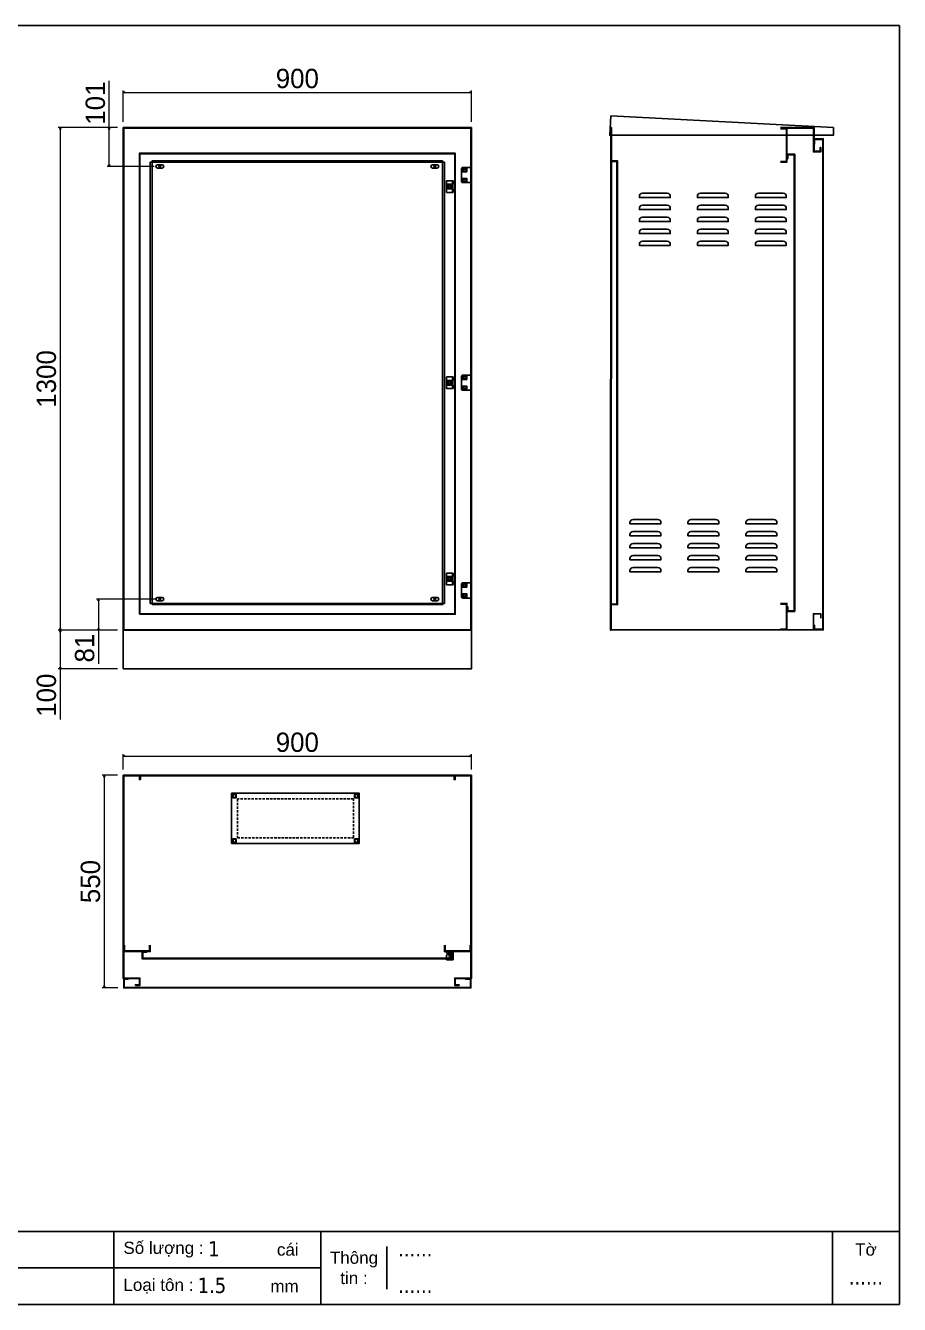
# Model space of a CAD drawing. Header units: millimetres. Extents: x 0 to 4677, y 0 to 3307.
# Drawn here: x 2417 to 4677, y 0 to 3307 of the extents above; entities that cross this region are included whole.
import ezdxf
from ezdxf.enums import TextEntityAlignment as Align

# ---------------------------------------------------------------- set-up
doc = ezdxf.new("R2010")
doc.units = ezdxf.units.MM
doc.linetypes.add('HIDDEN', pattern=[9.525, 6.35, -3.175])
doc.layers.add('DIM', color=253, linetype='Continuous')
doc.styles.add('Arial', font='arial.ttf')
doc.styles.add('Tahoma (Input Text)', font='tahoma.ttf')
doc.dimstyles.new('CNC', dxfattribs={"dimtxt": 50, "dimasz": 5, "dimexe": 5, "dimexo": 15, "dimgap": 10, "dimtad": 1, "dimdec": 0, "dimtxsty": 'Standard', "dimblk": 'OPEN30', "dimcen": 10, "dimclrd": 5, "dimclre": 5, "dimclrt": 3, "dimazin": 3, "dimtfac": 1, "dimtdec": 0, "dimtmove": 0, "dimatfit": 3, "dimldrblk": 'ARCHTICK', "dimlwd": 9, "dimlwe": 9})

# ---------------------------------------------------------------- blocks, each defined once
blk = doc.blocks.new('khungtenAsean2')
at = {"color": 7}
for p, q in [((2970, -1980), (0, -1980)), ((1680, -1980), (1680, -2100)), ((2020, -1980), (2020, -2100)), ((2860, -1980), (2860, -2100)), ((2128.3, -2005), (2128.3, -2075)), ((2020, -2040), (0, -2040))]:
    blk.add_line(p, q, dxfattribs=at)
blk.add_lwpolyline([(0, 0), (2970, 0), (2970, -2100), (0, -2100)], close=True, dxfattribs=at)
at = {"color": 2, "char_height": 20, "style": 'Arial'}
for s, insert, width, attachment_point in [('  Số lượng :', (1680, -2010), 917.634, 4), ('cái', (1947.6, -2010), 917.634, 4), ('Thông\\Ptin :', (2074.2, -2040), 108.311, 5), ('Tờ', (2915, -2010), 110, 5), ('  Loại tôn :', (1680, -2070), 917.634, 4), ('mm', (1936.9, -2070), 917.634, 4)]:
    blk.add_mtext(s, dxfattribs=dict(at, insert=insert, width=width, attachment_point=attachment_point))
at = {"color": 1, "style": 'Tahoma (Input Text)', "flags": 8}
for tag, p in [('#03', (506.6, -2019.3)), ('#01', (137.1, -2021.3)), ('#05', (1106.6, -2021.3)), ('#07', (1834.7, -2021.3)), ('#09', (2146.7, -2021.3)), ('#02', (98.5, -2081.3)), ('#04', (486.1, -2081.3)), ('#06', (1065.3, -2081.3)), ('#08', (1817.4, -2081.3)), ('#10', (2146.7, -2081.3))]:
    blk.add_attdef(tag, p, '', height=25, dxfattribs=at)
blk.add_attdef('#11', text='', height=25, dxfattribs=at).set_placement((2915, -2067.3), align=Align.CENTER)
blk = doc.blocks.new('*D5')
at = {"color": 0, "linetype": 'ByBlock', "lineweight": -2}
for p, q in [((2669.6, 3134.1), (2674.6, 3135.4)), ((2674.6, 3132.8), (2669.6, 3134.1)), ((2669.6, 3134.1), (2674.6, 3134.1)), ((3564.6, 3135.4), (3569.6, 3134.1)), ((3569.6, 3134.1), (3564.6, 3132.8)), ((3569.6, 3134.1), (3564.6, 3134.1))]:
    blk.add_line(p, q, dxfattribs=at)
at = {"layer": 'Defpoints', "color": 0, "transparency": 16777216}
for p in [(3569.6, 3134.1), (2669.6, 3043.1), (3569.6, 3043.1)]:
    blk.add_point(p, dxfattribs=at)
at = {"layer": 'DIM', "color": 5, "lineweight": 9, "transparency": 16777216}
for p, q in [((2669.6, 3058.1), (2669.6, 3139.1)), ((2674.6, 3134.1), (3564.6, 3134.1)), ((3569.6, 3058.1), (3569.6, 3139.1))]:
    blk.add_line(p, q, dxfattribs=at)
at = {"layer": 'DIM', "color": 3, "transparency": 16777216, "insert": (3119.6, 3169.6), "char_height": 50, "attachment_point": 5}
blk.add_mtext('900', dxfattribs=at)
blk = doc.blocks.new('_ArchTick')
at = {"color": 0, "const_width": 0.15}
blk.add_lwpolyline([(-0.5, -0.5), (0.5, 0.5)], dxfattribs=at)
blk = doc.blocks.new('_Open30')
at = {"color": 0, "linetype": 'ByBlock', "lineweight": -2}
for p, q in [((-1, 0.27), (0, 0)), ((0, 0), (-1, -0.27)), ((0, 0), (-1, 0))]:
    blk.add_line(p, q, dxfattribs=at)
blk = doc.blocks.new('*D6')
at = {"color": 0, "linetype": 'ByBlock', "lineweight": -2}
for p, q in [((2505, 3038.1), (2506.4, 3043.1)), ((2506.4, 3043.1), (2507.7, 3038.1)), ((2506.4, 3043.1), (2506.4, 3038.1)), ((2506.4, 1743.1), (2505, 1748.1)), ((2507.7, 1748.1), (2506.4, 1743.1)), ((2506.4, 1743.1), (2506.4, 1748.1))]:
    blk.add_line(p, q, dxfattribs=at)
at = {"layer": 'Defpoints', "color": 0, "transparency": 16777216}
for p in [(2669.6, 3043.1), (2506.4, 1743.1), (2669.6, 1743.1)]:
    blk.add_point(p, dxfattribs=at)
at = {"layer": 'DIM', "color": 5, "lineweight": 9, "transparency": 16777216}
for p, q in [((2654.6, 3043.1), (2501.4, 3043.1)), ((2506.4, 3038.1), (2506.4, 1748.1)), ((2654.6, 1743.1), (2501.4, 1743.1))]:
    blk.add_line(p, q, dxfattribs=at)
at = {"layer": 'DIM', "color": 3, "transparency": 16777216, "insert": (2470.8, 2393.1), "char_height": 50, "attachment_point": 5, "rotation": 90}
blk.add_mtext('1300', dxfattribs=at)
blk = doc.blocks.new('*D7')
at = {"color": 0, "linetype": 'ByBlock', "lineweight": -2}
for p, q in [((2505, 1738.1), (2506.4, 1743.1)), ((2506.4, 1743.1), (2507.7, 1738.1)), ((2506.4, 1743.1), (2506.4, 1738.1)), ((2506.4, 1643.1), (2505, 1648.1)), ((2507.7, 1648.1), (2506.4, 1643.1)), ((2506.4, 1643.1), (2506.4, 1648.1))]:
    blk.add_line(p, q, dxfattribs=at)
at = {"layer": 'Defpoints', "color": 0, "transparency": 16777216}
for p in [(2506.4, 1743.1), (2506.4, 1643.1), (2669.6, 1643.1)]:
    blk.add_point(p, dxfattribs=at)
at = {"layer": 'DIM', "color": 5, "lineweight": 9, "transparency": 16777216}
for p, q in [((2506.4, 1738.1), (2506.4, 1648.1)), ((2521.4, 1743.1), (2511.4, 1743.1)), ((2654.6, 1643.1), (2501.4, 1643.1)), ((2506.4, 1643.1), (2506.4, 1512.5))]:
    blk.add_line(p, q, dxfattribs=at)
at = {"layer": 'DIM', "color": 3, "transparency": 16777216, "insert": (2470.9, 1575.3), "char_height": 50, "attachment_point": 5, "rotation": 90}
blk.add_mtext('100', dxfattribs=at)
blk = doc.blocks.new('A$C69525F90')
at = {"color": 2}
for p, q in [((14.7, 8.6), (3.2, 8.6)), ((3.2, 0.1), (14.7, 0.1))]:
    blk.add_line(p, q, dxfattribs=at)
for centre, start, end in [((3.2, 4.3), 90, 270), ((14.7, 4.3), 270, 90)]:
    blk.add_arc(centre, 4.25, start, end, dxfattribs=at)
blk = doc.blocks.new('HL044-1')
at = {"color": 1}
blk.add_lwpolyline([(2, 0), (25, 0), (25, 39), (2, 39, 0.414214), (0, 37), (0, 2, 0.414214)], format="xyb", close=True, dxfattribs=at)
for centre in [(7, 32.5), (7, 6.5)]:
    blk.add_circle(centre, 3, dxfattribs=at)
blk = doc.blocks.new('HL003-2-2')
at = {"color": 1}
for p, q in [((15, 21), (15, 12)), ((15, -9), (15, 0)), ((16, 12), (17, 12)), ((16, 0), (17, 0))]:
    blk.add_line(p, q, dxfattribs=at)
blk.add_lwpolyline([(17, 0), (17, -9), (0, -9), (0, 21), (17, 21), (17, 12)], dxfattribs=at)
blk.add_lwpolyline([(0, 12), (16, 12), (16, 0), (0, 0)], close=True, dxfattribs=at)
blk.add_circle((8, 6), 3, dxfattribs=at)
blk = doc.blocks.new('*D14')
at = {"color": 0, "linetype": 'ByBlock', "lineweight": -2}
for p, q in [((2619, 1363.4), (2620.3, 1368.4)), ((2620.3, 1368.4), (2621.7, 1363.4)), ((2620.3, 1368.4), (2620.3, 1363.4)), ((2620.3, 818.4), (2619, 823.4)), ((2621.7, 823.4), (2620.3, 818.4)), ((2620.3, 818.4), (2620.3, 823.4))]:
    blk.add_line(p, q, dxfattribs=at)
at = {"layer": 'Defpoints', "color": 0, "transparency": 16777216}
for p in [(2669.6, 1368.4), (2620.3, 818.4), (2670.6, 818.4)]:
    blk.add_point(p, dxfattribs=at)
at = {"layer": 'DIM', "color": 5, "lineweight": 9, "transparency": 16777216}
for p, q in [((2654.6, 1368.4), (2615.3, 1368.4)), ((2620.3, 1363.4), (2620.3, 823.4)), ((2655.6, 818.4), (2615.3, 818.4))]:
    blk.add_line(p, q, dxfattribs=at)
at = {"layer": 'DIM', "color": 3, "transparency": 16777216, "insert": (2584.8, 1093.4), "char_height": 50, "attachment_point": 5, "rotation": 90}
blk.add_mtext('550', dxfattribs=at)
blk = doc.blocks.new('*D15')
at = {"color": 0, "linetype": 'ByBlock', "lineweight": -2}
for p, q in [((2669.6, 1417.8), (2674.6, 1419.1)), ((2674.6, 1416.4), (2669.6, 1417.8)), ((2669.6, 1417.8), (2674.6, 1417.8)), ((3564.6, 1419.1), (3569.6, 1417.8)), ((3569.6, 1417.8), (3564.6, 1416.4)), ((3569.6, 1417.8), (3564.6, 1417.8))]:
    blk.add_line(p, q, dxfattribs=at)
at = {"layer": 'Defpoints', "color": 0, "transparency": 16777216}
for p in [(3569.6, 1417.8), (2669.6, 1368.4), (3569.6, 1368.4)]:
    blk.add_point(p, dxfattribs=at)
at = {"layer": 'DIM', "color": 5, "lineweight": 9, "transparency": 16777216}
for p, q in [((2669.6, 1383.4), (2669.6, 1422.8)), ((3569.6, 1383.4), (3569.6, 1422.8)), ((2674.6, 1417.8), (3564.6, 1417.8))]:
    blk.add_line(p, q, dxfattribs=at)
at = {"layer": 'DIM', "color": 3, "transparency": 16777216, "insert": (3119.6, 1453.3), "char_height": 50, "attachment_point": 5}
blk.add_mtext('900', dxfattribs=at)
blk = doc.blocks.new('HL003-2-3')
h = blk.add_hatch()
h.set_pattern_fill('ANSI31', color=2, scale=0.5, style=0)
h.set_pattern_definition([(45, (8435.407, 86016.9664), (-1.122532015, 1.122532015), [])])
h.paths.add_polyline_path([(11, 10), (5, 10), (5, 0), (11, 0)])
at = {"color": 1}
for p, q in [((0, 22), (17, 22)), ((0, 20), (0, 22)), ((0, 20), (15, 20)), ((4, 18), (0, 18)), ((0, 10), (0, 18)), ((0, 10), (8, 3)), ((0, 4), (3.4, 7)), ((0, 0), (0, 4)), ((16, 0), (0, 0)), ((4, 20), (4, 18)), ((17, 3), (8, 3)), ((15, 20), (15, 3)), ((16, 3), (16, 0)), ((17, 22), (17, 3))]:
    blk.add_line(p, q, dxfattribs=at)
at = {"color": 2}
blk.add_lwpolyline([(5, 10), (11, 10), (11, 0), (5, 0)], close=True, dxfattribs=at)
at = {"color": 1}
blk.add_circle((10, 16), 3, dxfattribs=at)
blk.add_circle((10, 16), 3, dxfattribs=at)
blk = doc.blocks.new('*D16')
at = {"color": 0, "linetype": 'ByBlock', "lineweight": -2}
for p, q in [((2631.7, 3038.1), (2633.1, 3043.1)), ((2633.1, 3043.1), (2634.4, 3038.1)), ((2633.1, 3043.1), (2633.1, 3038.1)), ((2633.1, 2942.4), (2631.7, 2947.4)), ((2634.4, 2947.4), (2633.1, 2942.4)), ((2633.1, 2942.4), (2633.1, 2947.4))]:
    blk.add_line(p, q, dxfattribs=at)
at = {"layer": 'Defpoints', "color": 0, "transparency": 16777216}
for p in [(2633.1, 3043.1), (2663.6, 3043.1), (2764.1, 2942.4)]:
    blk.add_point(p, dxfattribs=at)
at = {"layer": 'DIM', "color": 5, "lineweight": 9, "transparency": 16777216}
for p, q in [((2633.1, 3043.1), (2633.1, 3164.2)), ((2648.6, 3043.1), (2628.1, 3043.1)), ((2633.1, 2947.4), (2633.1, 3038.1)), ((2749.1, 2942.4), (2628.1, 2942.4))]:
    blk.add_line(p, q, dxfattribs=at)
at = {"layer": 'DIM', "color": 3, "transparency": 16777216, "insert": (2597.5, 3106.2), "char_height": 50, "attachment_point": 5, "rotation": 90}
blk.add_mtext('101', dxfattribs=at)
blk = doc.blocks.new('*D17')
at = {"color": 0, "linetype": 'ByBlock', "lineweight": -2}
for p, q in [((2604, 1818.9), (2605.4, 1823.9)), ((2605.4, 1823.9), (2606.7, 1818.9)), ((2605.4, 1823.9), (2605.4, 1818.9)), ((2605.4, 1743.1), (2604, 1748.1)), ((2606.7, 1748.1), (2605.4, 1743.1)), ((2605.4, 1743.1), (2605.4, 1748.1))]:
    blk.add_line(p, q, dxfattribs=at)
at = {"layer": 'Defpoints', "color": 0, "transparency": 16777216}
for p in [(2766.6, 1823.9), (2605.4, 1743.1), (2669.6, 1743.1)]:
    blk.add_point(p, dxfattribs=at)
at = {"layer": 'DIM', "color": 5, "lineweight": 9, "transparency": 16777216}
for p, q in [((2751.6, 1823.9), (2600.4, 1823.9)), ((2605.4, 1818.9), (2605.4, 1748.1)), ((2654.6, 1743.1), (2600.4, 1743.1)), ((2605.4, 1743.1), (2605.4, 1656.1))]:
    blk.add_line(p, q, dxfattribs=at)
at = {"layer": 'DIM', "color": 3, "transparency": 16777216, "insert": (2569.8, 1697.1), "char_height": 50, "attachment_point": 5, "rotation": 90}
blk.add_mtext('81', dxfattribs=at)

msp = doc.modelspace()

# ---------------------------------------------------------------- linework, layer by layer
for points in [[(2669.6, 1743.1), (3569.6, 1743.1), (3569.6, 3043.1), (2669.6, 3043.1)], [(3930.2, 3073.1), (3927.6, 3023.1), (4505.8, 3023.1), (4505.8, 3043.1)], [(2671.1, 1744.6), (3568.1, 1744.6), (3568.1, 3041.6), (2671.1, 3041.6)], [(2711.1, 1784.6), (3528.1, 1784.6), (3528.1, 2976.6), (2711.1, 2976.6)], [(2712.6, 1786.1), (3526.6, 1786.1), (3526.6, 2975.1), (2712.6, 2975.1)], [(2739.1, 1812.6), (3500.1, 1812.6), (3500.1, 2953.6), (2739.1, 2953.6)], [(2669.6, 1643.1), (3569.6, 1643.1), (3569.6, 1743.1), (2669.6, 1743.1)]]:
    msp.add_lwpolyline(points, close=True)
at = {"color": 7}
for points in [[(4473.3, 1774.6), (4473.3, 1786.1), (4454.3, 1786.1), (4454.3, 1744.6), (3931.3, 1744.6), (3931.7, 3043.1), (3931.7, 3043.1), (3931.7, 3043.1), (3930.2, 3043.1), (3929.8, 1743.1), (3929.8, 1743.1), (3929.8, 1743.1)], [(4369.3, 3043.1), (4455.8, 3043.1), (4455.8, 2981.6), (4471.8, 2981.6), (4471.8, 2991.6), (4473.3, 2991.6), (4473.3, 2980.1), (4454.3, 2980.1), (4454.3, 3041.6), (4369.3, 3041.6)]]:
    msp.add_lwpolyline(points, dxfattribs=at)
at = {"color": 4}
for points in [[(4369.3, 2953.6), (4385.8, 2953.6), (4385.8, 3041.6), (4369.3, 3041.6)], [(4369.3, 2955.1), (4384.3, 2955.1), (4384.3, 3040.1), (4369.3, 3040.1)], [(4369.3, 1812.6), (4385.8, 1812.6), (4385.8, 1744.6), (4369.3, 1744.6)], [(4369.3, 1811.1), (4384.3, 1811.1), (4384.3, 1746.1), (4369.3, 1746.1)], [(2739.1, 928.9), (2739.1, 912.4), (2671.1, 912.4), (2671.1, 928.9)], [(2737.6, 928.9), (2737.6, 913.9), (2672.6, 913.9), (2672.6, 928.9)], [(3500.1, 928.9), (3500.1, 912.4), (3568.1, 912.4), (3568.1, 928.9)], [(3501.6, 928.9), (3501.6, 913.9), (3566.6, 913.9), (3566.6, 928.9)]]:
    msp.add_lwpolyline(points, dxfattribs=at)
at = {"color": 7}
for points in [[(4455.8, 1755.6), (4455.8, 1744.1), (4479.8, 1744.1), (4479.8, 3014.1), (4455.8, 3014.1), (4455.8, 3000.6), (4457.3, 3000.6), (4457.3, 3012.6), (4478.3, 3012.6), (4478.3, 1745.6), (4457.3, 1745.6), (4457.3, 1755.6)], [(4388.3, 2962.6), (4388.3, 2972.6), (4404.3, 2972.6), (4404.3, 1793.6), (4388.3, 1793.6), (4388.3, 1803.6), (4386.8, 1803.6), (4386.8, 1792.1), (4405.8, 1792.1), (4405.8, 2974.1), (4386.8, 2974.1), (4386.8, 2962.6)], [(2701.1, 824.9), (2712.6, 824.9), (2712.6, 843.9), (2671.1, 843.9), (2671.1, 1366.9), (2711.1, 1366.9), (2711.1, 1356.9), (2712.6, 1356.9), (2712.6, 1368.4), (2669.6, 1368.4), (2669.6, 842.4), (2711.1, 842.4), (2711.1, 826.4), (2701.1, 826.4)], [(2714.1, 1356.9), (2714.1, 1366.9), (3525.1, 1366.9), (3525.1, 1356.9), (3526.6, 1356.9), (3526.6, 1368.4), (2712.6, 1368.4), (2712.6, 1356.9)], [(3538.1, 824.9), (3526.6, 824.9), (3526.6, 843.9), (3568.1, 843.9), (3568.1, 1366.9), (3528.1, 1366.9), (3528.1, 1356.9), (3526.6, 1356.9), (3526.6, 1368.4), (3569.6, 1368.4), (3569.6, 842.4), (3528.1, 842.4), (3528.1, 826.4), (3538.1, 826.4)], [(3509.1, 910.9), (3519.1, 910.9), (3519.1, 894.9), (2720.1, 894.9), (2720.1, 910.9), (2730.1, 910.9), (2730.1, 912.4), (2718.6, 912.4), (2718.6, 893.4), (3520.6, 893.4), (3520.6, 912.4), (3509.1, 912.4)], [(2682.1, 842.4), (2670.6, 842.4), (2670.6, 818.4), (3568.6, 818.4), (3568.6, 842.4), (3555.1, 842.4), (3555.1, 840.9), (3567.1, 840.9), (3567.1, 819.9), (2672.1, 819.9), (2672.1, 840.9), (2682.1, 840.9)]]:
    msp.add_lwpolyline(points, close=True, dxfattribs=at)
at = {"color": 1}
msp.add_lwpolyline([(2744.1, 1809.6), (3495.1, 1809.6), (3495.1, 2956.6), (2744.1, 2956.6)], close=True, dxfattribs=at)
for points in [[(3931.3, 2956.6), (3947.8, 2956.6), (3947.8, 1809.6), (3931.3, 1809.6)], [(3931.3, 2955.1), (3946.3, 2955.1), (3946.3, 1811.1), (3931.3, 1811.1)]]:
    msp.add_lwpolyline(points, dxfattribs=at)
at = {"color": 2}
for points in [[(3545.6, 2928.9), (3557.6, 2928.9), (3557.6, 2937.4), (3545.6, 2937.4)], [(3545.6, 2902.9), (3557.6, 2902.9), (3557.6, 2911.4), (3545.6, 2911.4)], [(3519.1, 2894.7), (3508.1, 2894.7), (3508.1, 2886.2), (3519.1, 2886.2)], [(3519.1, 2378.9), (3508.1, 2378.9), (3508.1, 2387.4), (3519.1, 2387.4)], [(3545.6, 2391.9), (3557.6, 2391.9), (3557.6, 2400.4), (3545.6, 2400.4)], [(3545.6, 2365.9), (3557.6, 2365.9), (3557.6, 2374.4), (3545.6, 2374.4)], [(3519.1, 1871.5), (3508.1, 1871.5), (3508.1, 1880), (3519.1, 1880)], [(3545.6, 1863.4), (3557.6, 1863.4), (3557.6, 1854.9), (3545.6, 1854.9)], [(3545.6, 1837.4), (3557.6, 1837.4), (3557.6, 1828.9), (3545.6, 1828.9)], [(2949.6, 1321.9), (2949.6, 1191.9), (3279.6, 1191.9), (3279.6, 1321.9)], [(2961.5, 1310), (2952.5, 1310), (2952.5, 1319), (2961.5, 1319)], [(3267.7, 1310), (3276.7, 1310), (3276.7, 1319), (3267.7, 1319)], [(2961.5, 1203.8), (2952.5, 1203.8), (2952.5, 1194.8), (2961.5, 1194.8)], [(3267.7, 1203.8), (3276.7, 1203.8), (3276.7, 1194.8), (3267.7, 1194.8)]]:
    msp.add_lwpolyline(points, close=True, dxfattribs=at)
for points in [[(4012.1, 2873.1), (4076.1, 2873.1, -0.414214), (4084.1, 2865.1), (4084.1, 2862.1), (4004.1, 2862.1), (4004.1, 2865.1, -0.414214)], [(4226.1, 2873.1), (4162.1, 2873.1, 0.414214), (4154.1, 2865.1), (4154.1, 2862.1), (4234.1, 2862.1), (4234.1, 2865.1, 0.414214)], [(4376.1, 2873.1), (4312.1, 2873.1, 0.414214), (4304.1, 2865.1), (4304.1, 2862.1), (4384.1, 2862.1), (4384.1, 2865.1, 0.414214)], [(4012.1, 2842.1), (4076.1, 2842.1, -0.414214), (4084.1, 2834.1), (4084.1, 2831.1), (4004.1, 2831.1), (4004.1, 2834.1, -0.414214)], [(4012.1, 2811.1), (4076.1, 2811.1, -0.414214), (4084.1, 2803.1), (4084.1, 2800.1), (4004.1, 2800.1), (4004.1, 2803.1, -0.414214)], [(4226.1, 2842.1), (4162.1, 2842.1, 0.414214), (4154.1, 2834.1), (4154.1, 2831.1), (4234.1, 2831.1), (4234.1, 2834.1, 0.414214)], [(4226.1, 2811.1), (4162.1, 2811.1, 0.414214), (4154.1, 2803.1), (4154.1, 2800.1), (4234.1, 2800.1), (4234.1, 2803.1, 0.414214)], [(4376.1, 2842.1), (4312.1, 2842.1, 0.414214), (4304.1, 2834.1), (4304.1, 2831.1), (4384.1, 2831.1), (4384.1, 2834.1, 0.414214)], [(4376.1, 2811.1), (4312.1, 2811.1, 0.414214), (4304.1, 2803.1), (4304.1, 2800.1), (4384.1, 2800.1), (4384.1, 2803.1, 0.414214)], [(4012.1, 2780.1), (4076.1, 2780.1, -0.414214), (4084.1, 2772.1), (4084.1, 2769.1), (4004.1, 2769.1), (4004.1, 2772.1, -0.414214)], [(4226.1, 2780.1), (4162.1, 2780.1, 0.414214), (4154.1, 2772.1), (4154.1, 2769.1), (4234.1, 2769.1), (4234.1, 2772.1, 0.414214)], [(4376.1, 2780.1), (4312.1, 2780.1, 0.414214), (4304.1, 2772.1), (4304.1, 2769.1), (4384.1, 2769.1), (4384.1, 2772.1, 0.414214)], [(4012.1, 2749.1), (4076.1, 2749.1, -0.414214), (4084.1, 2741.1), (4084.1, 2738.1), (4004.1, 2738.1), (4004.1, 2741.1, -0.414214)], [(4226.1, 2749.1), (4162.1, 2749.1, 0.414214), (4154.1, 2741.1), (4154.1, 2738.1), (4234.1, 2738.1), (4234.1, 2741.1, 0.414214)], [(4376.1, 2749.1), (4312.1, 2749.1, 0.414214), (4304.1, 2741.1), (4304.1, 2738.1), (4384.1, 2738.1), (4384.1, 2741.1, 0.414214)], [(3987.9, 2029.6), (4051.9, 2029.6, -0.414214), (4059.9, 2021.6), (4059.9, 2018.6), (3979.9, 2018.6), (3979.9, 2021.6, -0.414214)], [(4201.9, 2029.6), (4137.9, 2029.6, 0.414214), (4129.9, 2021.6), (4129.9, 2018.6), (4209.9, 2018.6), (4209.9, 2021.6, 0.414214)], [(4351.9, 2029.6), (4287.9, 2029.6, 0.414214), (4279.9, 2021.6), (4279.9, 2018.6), (4359.9, 2018.6), (4359.9, 2021.6, 0.414214)], [(3987.9, 1998.6), (4051.9, 1998.6, -0.414214), (4059.9, 1990.6), (4059.9, 1987.6), (3979.9, 1987.6), (3979.9, 1990.6, -0.414214)], [(4201.9, 1998.6), (4137.9, 1998.6, 0.414214), (4129.9, 1990.6), (4129.9, 1987.6), (4209.9, 1987.6), (4209.9, 1990.6, 0.414214)], [(4351.9, 1998.6), (4287.9, 1998.6, 0.414214), (4279.9, 1990.6), (4279.9, 1987.6), (4359.9, 1987.6), (4359.9, 1990.6, 0.414214)], [(3987.9, 1967.6), (4051.9, 1967.6, -0.414214), (4059.9, 1959.6), (4059.9, 1956.6), (3979.9, 1956.6), (3979.9, 1959.6, -0.414214)], [(4201.9, 1967.6), (4137.9, 1967.6, 0.414214), (4129.9, 1959.6), (4129.9, 1956.6), (4209.9, 1956.6), (4209.9, 1959.6, 0.414214)], [(4351.9, 1967.6), (4287.9, 1967.6, 0.414214), (4279.9, 1959.6), (4279.9, 1956.6), (4359.9, 1956.6), (4359.9, 1959.6, 0.414214)], [(3987.9, 1936.6), (4051.9, 1936.6, -0.414214), (4059.9, 1928.6), (4059.9, 1925.6), (3979.9, 1925.6), (3979.9, 1928.6, -0.414214)], [(4201.9, 1936.6), (4137.9, 1936.6, 0.414214), (4129.9, 1928.6), (4129.9, 1925.6), (4209.9, 1925.6), (4209.9, 1928.6, 0.414214)], [(4351.9, 1936.6), (4287.9, 1936.6, 0.414214), (4279.9, 1928.6), (4279.9, 1925.6), (4359.9, 1925.6), (4359.9, 1928.6, 0.414214)], [(3987.9, 1905.6), (4051.9, 1905.6, -0.414214), (4059.9, 1897.6), (4059.9, 1894.6), (3979.9, 1894.6), (3979.9, 1897.6, -0.414214)], [(4201.9, 1905.6), (4137.9, 1905.6, 0.414214), (4129.9, 1897.6), (4129.9, 1894.6), (4209.9, 1894.6), (4209.9, 1897.6, 0.414214)], [(4351.9, 1905.6), (4287.9, 1905.6, 0.414214), (4279.9, 1897.6), (4279.9, 1894.6), (4359.9, 1894.6), (4359.9, 1897.6, 0.414214)]]:
    msp.add_lwpolyline(points, format="xyb", close=True, dxfattribs=at)
at = {"color": 2, "linetype": 'HIDDEN'}
msp.add_lwpolyline([(2964.6, 1306.9), (2964.6, 1206.9), (3264.6, 1206.9), (3264.6, 1306.9)], close=True, dxfattribs=at)
at = {"color": 2}
for centre in [(2764.1, 2942.4), (3475.1, 2942.4), (2764.1, 1823.9), (3475.1, 1823.9)]:
    msp.add_circle(centre, 2.5, dxfattribs=at)
at = {"color": 7}
for centre in [(2957, 1314.5), (3272.2, 1314.5), (2957, 1199.3), (3272.2, 1199.3)]:
    msp.add_circle(centre, 4, dxfattribs=at)

# ---------------------------------------------------------------- block references
ref = msp.add_blockref('khungtenAsean2', (0, 3306.7), dxfattribs=dict(at, xscale=1.574640000108047, yscale=1.574640000108047, zscale=1.574640000108047))
ref.add_attrib('#11', '......', dxfattribs={"color": 1, "height": 39.37, "style": 'Tahoma (Input Text)'}).set_placement((4590.1, 51.4), align=Align.CENTER)
ref.add_attrib('#09', '......', (3380.3, 124), dxfattribs={"color": 1, "height": 39.37, "style": 'Tahoma (Input Text)'})
ref.add_attrib('#10', '......', (3380.3, 29.5), dxfattribs={"color": 1, "height": 39.37, "style": 'Tahoma (Input Text)'})
ref.add_attrib('#08', '1.5', (2861.8, 29.5), dxfattribs={"color": 1, "height": 39.37, "style": 'Tahoma (Input Text)'})
ref.add_attrib('#07', '1', (2889, 124), dxfattribs={"color": 1, "height": 39.4, "style": 'Tahoma (Input Text)'})
for name, p in [('A$C69525F90', (2755.1, 2938.1)), ('HL044-1', (3544.6, 2900.6)), ('HL003-2-2', (3505.6, 2884.5)), ('HL044-1', (3544.6, 2363.6))]:
    msp.add_blockref(name, p, dxfattribs=at)
at = {"color": 7, "xscale": -1}
msp.add_blockref('A$C69525F90', (3484.1, 2938.1), dxfattribs=at)
at = {"color": 7, "xscale": -1, "rotation": 180}
for name, p in [('HL003-2-2', (3505.6, 2389.1)), ('HL003-2-2', (3505.6, 1881.8)), ('HL044-1', (3544.6, 1865.6)), ('A$C69525F90', (2755.1, 1828.2)), ('HL003-2-3', (3505.6, 913.4))]:
    msp.add_blockref(name, p, dxfattribs=at)
at = {"color": 7, "rotation": 180}
msp.add_blockref('A$C69525F90', (3484.1, 1828.2), dxfattribs=at)

# ---------------------------------------------------------------- dimensions: what is measured, and where the dimension line sits
at = {"layer": 'DIM'}
for base, p1, p2, picture, middle in [((3569.6, 3134.1), (2669.6, 3043.1), (3569.6, 3043.1), '*D5', (3119.6, 3169.6)), ((3569.6, 1417.8), (2669.6, 1368.4), (3569.6, 1368.4), '*D15', (3119.6, 1453.3))]:
    dim = msp.add_linear_dim(base=base, p1=p1, p2=p2, dimstyle='CNC', dxfattribs=at)
    dim.commit()
    dim.dimension.update_dxf_attribs({"geometry": picture, "text_midpoint": middle})
for base, p1, p2, picture, middle in [((2633.1, 3043.1), (2764.1, 2942.4), (2663.6, 3043.1), '*D16', (2597.5, 3106.2)), ((2506.4, 1743.1), (2669.6, 3043.1), (2669.6, 1743.1), '*D6', (2470.8, 2393.1)), ((2605.4, 1743.1), (2766.6, 1823.9), (2669.6, 1743.1), '*D17', (2569.8, 1697.1)), ((2506.4, 1643.1), (2506.4, 1743.1), (2669.6, 1643.1), '*D7', (2470.9, 1575.3)), ((2620.3, 818.4), (2669.6, 1368.4), (2670.6, 818.4), '*D14', (2584.8, 1093.4))]:
    dim = msp.add_linear_dim(base=base, p1=p1, p2=p2, angle=90, dimstyle='CNC', dxfattribs=at)
    dim.commit()
    dim.dimension.update_dxf_attribs({"geometry": picture, "text_midpoint": middle})

doc.saveas('drawing.dxf')
